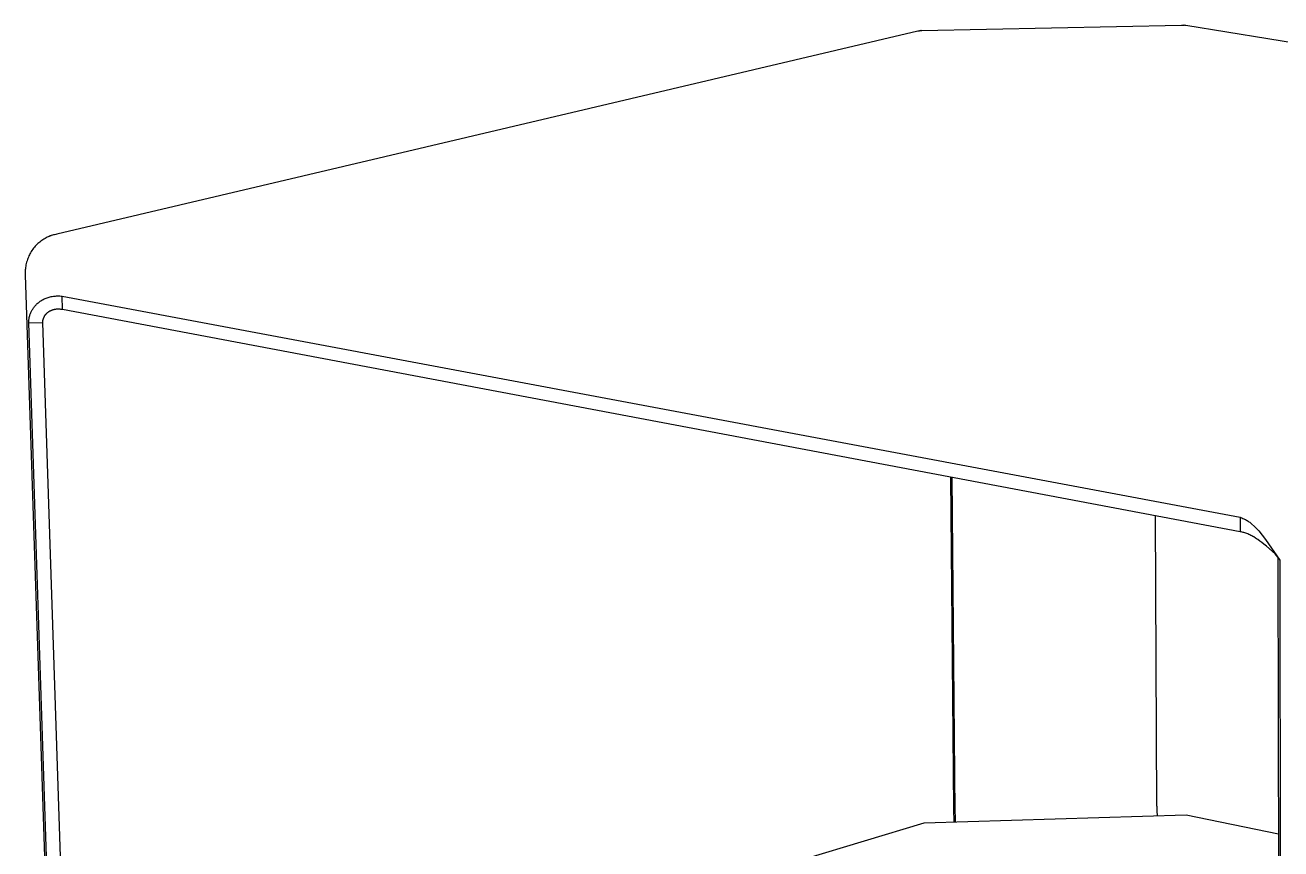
# Model space of a CAD drawing. Header units: millimetres. Extents: x -962 to 3068, y -237 to 2578.
# Drawn here: x -20.5 to 206.3, y 608.3 to 757.1 of the extents above; entities that cross this region are included whole.
import ezdxf

# ---------------------------------------------------------------- set-up
doc = ezdxf.new("R2010")
doc.units = ezdxf.units.MM
doc.header["$MEASUREMENT"] = 0
doc.layers.add('Utwórz2D linie widoczne', color=7, linetype='Continuous', true_color=0x000000)

msp = doc.modelspace()

# ---------------------------------------------------------------- linework, layer by layer
at = {"layer": 'Utwórz2D linie widoczne'}
for p, q in [((140.72, 755.99), (-14.82, 719.32)), ((140.77, 756.01), (140.72, 755.99)), ((140.83, 756.03), (140.77, 756.01)), ((140.83, 756.03), (140.89, 756.05)), ((140.89, 756.05), (140.95, 756.06)), ((140.95, 756.06), (141.01, 756.08)), ((141.01, 756.08), (141.07, 756.09)), ((141.07, 756.09), (141.13, 756.1)), ((141.13, 756.1), (141.19, 756.11)), ((141.19, 756.11), (141.26, 756.11)), ((141.29, 756.11), (141.26, 756.11)), ((141.33, 756.11), (141.29, 756.11)), ((141.33, 756.11), (141.37, 756.11)), ((141.37, 756.11), (188.35, 757.09)), ((141.37, 756.11), (141.41, 756.11)), ((141.41, 756.11), (141.45, 756.11)), ((188.35, 757.09), (188.45, 757.09)), ((188.35, 757.09), (188.35, 757.09)), ((188.45, 757.09), (188.55, 757.08)), ((188.55, 757.08), (188.65, 757.08)), ((188.65, 757.08), (188.75, 757.07)), ((188.85, 757.05), (188.75, 757.07)), ((188.95, 757.04), (188.85, 757.05)), ((189.05, 757.02), (188.95, 757.04)), ((189.14, 756.99), (189.05, 757.02)), ((395.45, 723.8), (189.14, 756.99)), ((-15.82, 719.07), (-16.01, 719.01)), ((-15.62, 719.14), (-15.82, 719.07)), ((-15.42, 719.19), (-15.62, 719.14)), ((-15.22, 719.24), (-15.42, 719.19)), ((-15.02, 719.28), (-15.22, 719.24)), ((-14.82, 719.32), (-15.02, 719.28)), ((-18.86, 716.98), (-19.01, 716.79)), ((-18.71, 717.16), (-18.86, 716.98)), ((-18.54, 717.34), (-18.71, 717.16)), ((-18.4, 717.49), (-18.54, 717.34)), ((-18.24, 717.63), (-18.4, 717.49)), ((-18.09, 717.77), (-18.24, 717.63)), ((-17.91, 717.92), (-18.09, 717.77)), ((-17.72, 718.07), (-17.91, 717.92)), ((-17.54, 718.2), (-17.72, 718.07)), ((-17.34, 718.33), (-17.54, 718.2)), ((-17.15, 718.46), (-17.34, 718.33)), ((-16.94, 718.58), (-17.15, 718.46)), ((-16.76, 718.67), (-16.94, 718.58)), ((-16.58, 718.77), (-16.76, 718.67)), ((-16.39, 718.85), (-16.58, 718.77)), ((-16.2, 718.93), (-16.39, 718.85)), ((-16.01, 719.01), (-16.2, 718.93)), ((-15.9, 719.04), (-16.04, 718.99)), ((-20.13, 714.74), (-20.2, 714.51)), ((-20.04, 714.97), (-20.13, 714.74)), ((-19.95, 715.2), (-20.04, 714.97)), ((-19.86, 715.4), (-19.95, 715.2)), ((-19.77, 715.59), (-19.86, 715.4)), ((-19.67, 715.78), (-19.77, 715.59)), ((-19.55, 715.99), (-19.67, 715.78)), ((-19.43, 716.2), (-19.55, 715.99)), ((-19.3, 716.4), (-19.43, 716.2)), ((-19.16, 716.6), (-19.3, 716.4)), ((-19.01, 716.79), (-19.16, 716.6)), ((-20.53, 712.65), (-20.54, 712.43)), ((-20.54, 712.43), (-20.54, 712.21)), ((-20.52, 712.87), (-20.53, 712.65)), ((-20.5, 713.09), (-20.52, 712.87)), ((-20.47, 713.31), (-20.5, 713.09)), ((-20.43, 713.55), (-20.47, 713.31)), ((-20.39, 713.79), (-20.43, 713.55)), ((-20.34, 714.03), (-20.39, 713.79)), ((-20.27, 714.27), (-20.34, 714.03)), ((-20.2, 714.51), (-20.27, 714.27)), ((-20.54, 712.21), (-20.54, 711.99)), ((-20.54, 711.99), (-15.67, 566.76)), ((-16.92, 707.71), (-16.75, 707.79)), ((-16.75, 707.79), (-16.57, 707.85)), ((-16.57, 707.85), (-16.38, 707.92)), ((-16.38, 707.92), (-16.2, 707.97)), ((-16.2, 707.97), (-16.01, 708.02)), ((-16.01, 708.02), (-15.82, 708.06)), ((-15.82, 708.06), (-15.63, 708.1)), ((-15.63, 708.1), (-15.44, 708.13)), ((-15.44, 708.13), (-15.25, 708.16)), ((-15.25, 708.16), (-15.05, 708.17)), ((-15.05, 708.17), (-14.85, 708.19)), ((-14.85, 708.19), (-14.65, 708.19)), ((-14.65, 708.19), (-14.45, 708.19)), ((-14.45, 708.19), (-14.25, 708.19)), ((-14.25, 708.19), (-14.05, 708.17)), ((-14.05, 708.17), (-13.85, 708.15)), ((-13.77, 705.71), (-13.85, 708.15)), ((-13.85, 708.15), (198.92, 668.21)), ((-19.39, 705.44), (-19.32, 705.57)), ((-19.32, 705.57), (-19.25, 705.7)), ((-19.25, 705.7), (-19.17, 705.82)), ((-19.17, 705.82), (-19.09, 705.94)), ((-19.09, 705.94), (-19.01, 706.06)), ((-19.01, 706.06), (-18.92, 706.18)), ((-18.92, 706.18), (-18.84, 706.28)), ((-18.84, 706.28), (-18.75, 706.39)), ((-18.75, 706.39), (-18.66, 706.48)), ((-18.66, 706.48), (-18.57, 706.58)), ((-18.57, 706.58), (-18.46, 706.7)), ((-18.46, 706.7), (-18.34, 706.81)), ((-18.34, 706.81), (-18.21, 706.92)), ((-18.21, 706.92), (-18.09, 707.02)), ((-18.09, 707.02), (-17.96, 707.12)), ((-17.96, 707.12), (-17.82, 707.21)), ((-17.82, 707.21), (-17.69, 707.31)), ((-17.69, 707.31), (-17.55, 707.39)), ((-17.55, 707.39), (-17.4, 707.47)), ((-17.4, 707.47), (-17.26, 707.55)), ((-17.26, 707.55), (-17.09, 707.64)), ((-17.09, 707.64), (-16.92, 707.71)), ((-15.97, 705.48), (-16.04, 705.45)), ((-15.9, 705.52), (-15.97, 705.48)), ((-15.83, 705.55), (-15.9, 705.52)), ((-15.75, 705.58), (-15.83, 705.55)), ((-15.68, 705.6), (-15.75, 705.58)), ((-15.6, 705.63), (-15.68, 705.6)), ((-15.52, 705.65), (-15.6, 705.63)), ((-15.44, 705.68), (-15.52, 705.65)), ((-15.36, 705.7), (-15.44, 705.68)), ((-15.28, 705.71), (-15.36, 705.7)), ((-15.19, 705.73), (-15.28, 705.71)), ((-15.11, 705.74), (-15.19, 705.73)), ((-15.03, 705.76), (-15.11, 705.74)), ((-14.95, 705.77), (-15.03, 705.76)), ((-14.87, 705.78), (-14.95, 705.77)), ((-14.78, 705.78), (-14.87, 705.78)), ((-14.7, 705.79), (-14.78, 705.78)), ((-14.62, 705.79), (-14.7, 705.79)), ((-14.54, 705.79), (-14.62, 705.79)), ((-14.45, 705.79), (-14.54, 705.79)), ((-14.37, 705.78), (-14.45, 705.79)), ((-14.28, 705.78), (-14.37, 705.78)), ((-14.19, 705.77), (-14.28, 705.78)), ((-14.11, 705.76), (-14.19, 705.77)), ((-14.02, 705.75), (-14.11, 705.76)), ((-13.94, 705.74), (-14.02, 705.75)), ((-13.85, 705.73), (-13.94, 705.74)), ((-13.77, 705.71), (-13.85, 705.73)), ((198.93, 665.61), (-13.77, 705.71)), ((-19.88, 703.6), (-19.87, 703.75)), ((-19.88, 703.46), (-19.88, 703.6)), ((-19.88, 703.31), (-19.88, 703.46)), ((-19.88, 703.31), (-17.4, 703.37)), ((-14.96, 556.08), (-19.88, 703.31)), ((-19.87, 703.75), (-19.86, 703.9)), ((-19.86, 703.9), (-19.84, 704.04)), ((-19.84, 704.04), (-19.81, 704.19)), ((-19.82, 704.13), (-19.8, 704.26)), ((-19.81, 704.19), (-19.79, 704.33)), ((-19.8, 704.26), (-19.77, 704.38)), ((-19.79, 704.33), (-19.75, 704.48)), ((-19.77, 704.38), (-19.75, 704.51)), ((-19.75, 704.48), (-19.72, 704.62)), ((-19.72, 704.62), (-19.67, 704.76)), ((-19.67, 704.76), (-19.63, 704.9)), ((-19.63, 704.9), (-19.57, 705.04)), ((-19.57, 705.04), (-19.52, 705.17)), ((-19.52, 705.17), (-19.46, 705.31)), ((-19.46, 705.31), (-19.39, 705.44)), ((-17.39, 703.58), (-17.4, 703.51)), ((-17.4, 703.51), (-17.4, 703.44)), ((-17.4, 703.44), (-17.4, 703.37)), ((-17.4, 703.37), (-12.53, 556.15)), ((-17.38, 703.72), (-17.39, 703.65)), ((-17.39, 703.65), (-17.39, 703.58)), ((-17.36, 703.79), (-17.38, 703.72)), ((-17.35, 703.86), (-17.36, 703.79)), ((-17.33, 703.93), (-17.35, 703.86)), ((-17.31, 703.99), (-17.33, 703.93)), ((-17.29, 704.06), (-17.31, 703.99)), ((-17.27, 704.12), (-17.29, 704.06)), ((-17.25, 704.19), (-17.27, 704.12)), ((-17.22, 704.25), (-17.25, 704.19)), ((-17.19, 704.31), (-17.22, 704.25)), ((-17.16, 704.37), (-17.19, 704.31)), ((-17.13, 704.43), (-17.16, 704.37)), ((-17.09, 704.5), (-17.13, 704.43)), ((-17.05, 704.56), (-17.09, 704.5)), ((-17.01, 704.62), (-17.05, 704.56)), ((-16.97, 704.69), (-17.01, 704.62)), ((-16.92, 704.75), (-16.97, 704.69)), ((-16.87, 704.8), (-16.92, 704.75)), ((-16.82, 704.86), (-16.87, 704.8)), ((-16.77, 704.91), (-16.82, 704.86)), ((-16.72, 704.97), (-16.77, 704.91)), ((-16.67, 705.02), (-16.72, 704.97)), ((-16.61, 705.07), (-16.67, 705.02)), ((-16.55, 705.12), (-16.61, 705.07)), ((-16.5, 705.16), (-16.55, 705.12)), ((-16.44, 705.21), (-16.5, 705.16)), ((-16.37, 705.25), (-16.44, 705.21)), ((-16.31, 705.29), (-16.37, 705.25)), ((-16.25, 705.34), (-16.31, 705.29)), ((-16.18, 705.38), (-16.25, 705.34)), ((-16.11, 705.41), (-16.18, 705.38)), ((-16.04, 705.45), (-16.11, 705.41)), ((147.23, 615.65), (146.65, 675.47)), ((146.83, 675.43), (147.41, 615.1)), ((183.9, 616.05), (183.66, 668.49)), ((198.92, 668.21), (198.93, 665.61)), ((198.92, 668.21), (199.09, 668.15)), ((199.09, 668.15), (199.26, 668.09)), ((199.26, 668.09), (199.43, 668.02)), ((199.43, 668.02), (199.59, 667.95)), ((199.59, 667.95), (199.75, 667.87)), ((199.75, 667.87), (199.91, 667.79)), ((199.91, 667.79), (200.07, 667.7)), ((200.07, 667.7), (200.22, 667.61)), ((200.22, 667.61), (200.37, 667.51)), ((200.37, 667.51), (200.52, 667.41)), ((200.52, 667.41), (200.66, 667.3)), ((200.66, 667.3), (200.8, 667.19)), ((200.8, 667.19), (201.73, 666.35)), ((199.11, 665.58), (198.93, 665.61)), ((199.28, 665.54), (199.11, 665.58)), ((199.46, 665.49), (199.28, 665.54)), ((199.63, 665.44), (199.46, 665.49)), ((199.8, 665.39), (199.63, 665.44)), ((199.97, 665.33), (199.8, 665.39)), ((200.14, 665.27), (199.97, 665.33)), ((200.31, 665.2), (200.14, 665.27)), ((200.49, 665.12), (200.31, 665.2)), ((200.67, 665.03), (200.49, 665.12)), ((200.85, 664.94), (200.67, 665.03)), ((201.03, 664.85), (200.85, 664.94)), ((201.2, 664.76), (201.03, 664.85)), ((201.38, 664.66), (201.2, 664.76)), ((201.72, 664.45), (201.38, 664.66)), ((201.73, 666.35), (202.02, 666.05)), ((202.02, 666.05), (202.3, 665.74)), ((202.3, 665.74), (203.54, 664.2)), ((201.91, 664.32), (201.72, 664.45)), ((202.11, 664.19), (201.91, 664.32)), ((202.49, 663.91), (202.11, 664.19)), ((202.87, 663.63), (202.49, 663.91)), ((203.24, 663.34), (202.87, 663.63)), ((203.67, 662.98), (203.24, 663.34)), ((203.54, 664.2), (206.1, 660.44)), ((205.24, 661.59), (203.67, 662.98)), ((205.74, 661), (205.24, 661.59)), ((206.03, 504.2), (205.83, 660.85)), ((206.1, 660.44), (206.29, 503.45)), ((147.3, 613.18), (147.23, 615.65)), ((147.41, 615.1), (147.43, 614.14)), ((183.9, 616.05), (183.91, 615.18)), ((183.91, 615.18), (183.95, 614.31)), ((-9.43, 567.55), (141.84, 613.02)), ((141.84, 613.02), (189.21, 614.47)), ((147.43, 614.14), (147.47, 613.19)), ((189.21, 614.47), (205.89, 611.05))]:
    msp.add_line(p, q, dxfattribs=at)

doc.saveas('drawing.dxf')
